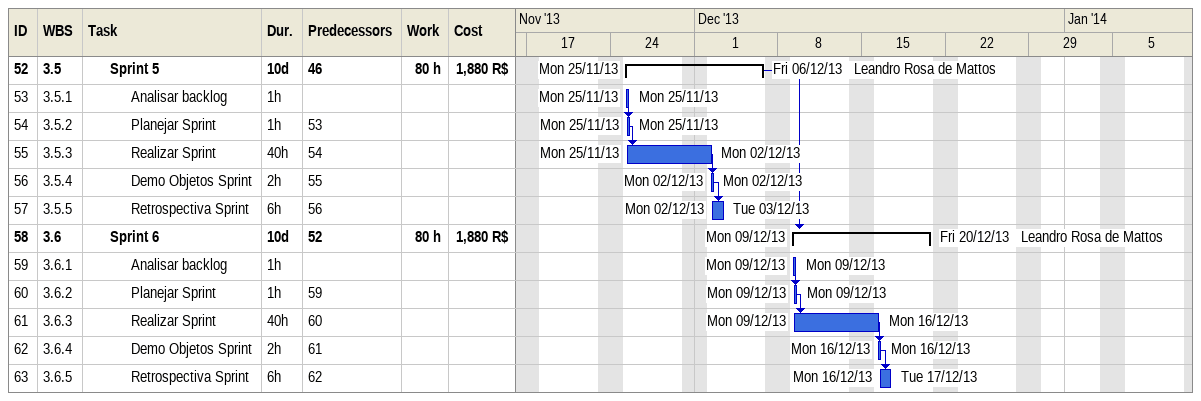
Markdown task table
| ID | WBS | Task | Duration | Start | Finish | Predecessors | Resources | Work (h) | Cost (R$) |
|---|---|---|---|---|---|---|---|---|---|
| 52 | 3.5 | **Sprint 5** | 10d | 2013-11-25 | 2013-12-06 | 46 | Leandro Rosa de Mattos | 80 | 1880 |
| 53 | 3.5.1 | Analisar backlog | 1h | 2013-11-25 | 2013-11-25 |  |  |  |  |
| 54 | 3.5.2 | Planejar Sprint | 1h | 2013-11-25 | 2013-11-25 | 53 |  |  |  |
| 55 | 3.5.3 | Realizar Sprint | 40h | 2013-11-25 | 2013-12-02 | 54 |  |  |  |
| 56 | 3.5.4 | Demo Objetos Sprint | 2h | 2013-12-02 | 2013-12-02 | 55 |  |  |  |
| 57 | 3.5.5 | Retrospectiva Sprint | 6h | 2013-12-02 | 2013-12-03 | 56 |  |  |  |
| 58 | 3.6 | **Sprint 6** | 10d | 2013-12-09 | 2013-12-20 | 52 | Leandro Rosa de Mattos | 80 | 1880 |
| 59 | 3.6.1 | Analisar backlog | 1h | 2013-12-09 | 2013-12-09 |  |  |  |  |
| 60 | 3.6.2 | Planejar Sprint | 1h | 2013-12-09 | 2013-12-09 | 59 |  |  |  |
| 61 | 3.6.3 | Realizar Sprint | 40h | 2013-12-09 | 2013-12-16 | 60 |  |  |  |
| 62 | 3.6.4 | Demo Objetos Sprint | 2h | 2013-12-16 | 2013-12-16 | 61 |  |  |  |
| 63 | 3.6.5 | Retrospectiva Sprint | 6h | 2013-12-16 | 2013-12-17 | 62 |  |  |  |
